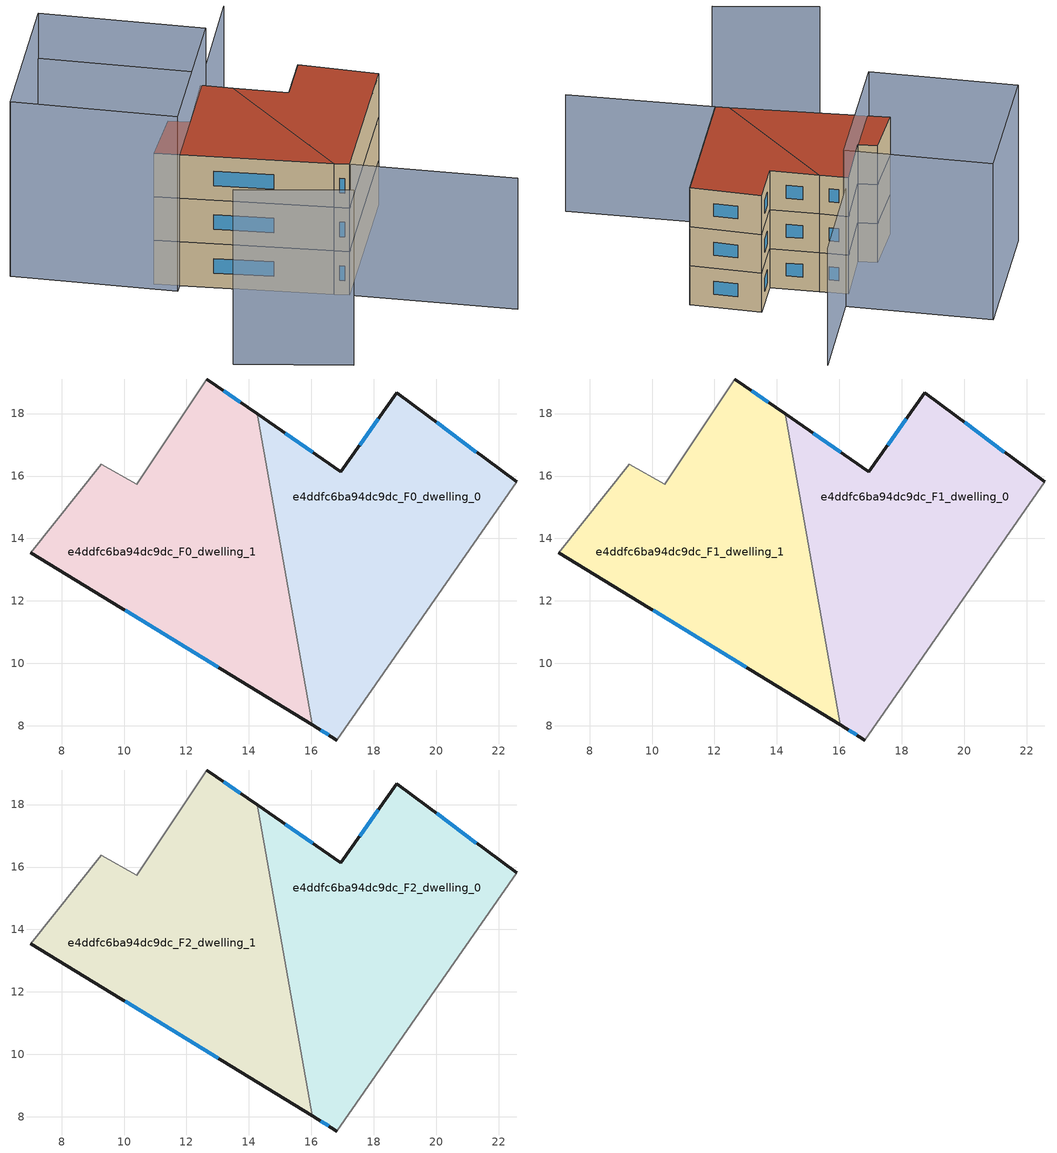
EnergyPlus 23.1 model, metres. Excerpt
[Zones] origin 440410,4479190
e4ddfc6ba94dc9dc_F0_dwelling_0
 floor ground (EU_floor_Construction): 22.58,15.81 16.82,7.54 16.03,8.02 14.27,17.99 16.95,16.14 18.73,18.67 z0
 wall outside (EU_wall_Construction): 16.03,8.02 16.82,7.54 / 22.58,15.81 18.73,18.67 16.95,16.14 14.27,17.99 z0:3
 wall adiabatic (EU_wall_Construction): 16.82,7.54 22.58,15.81 z0:3
 wall to e4ddfc6ba94dc9dc_F0_dwelling_1 (EU_wall_Construction): 14.27,17.99 16.03,8.02 z0:3
 window (EU_Window_Construction): 16.3,7.86 16.56,7.7 / 16.05,16.76 15.16,17.37 / 18.14,17.83 17.54,16.99 / 21.29,16.77 20.02,17.72 z1:2
e4ddfc6ba94dc9dc_F0_dwelling_1
 floor ground (EU_floor_Construction): 14.27,17.99 16.03,8.02 7.02,13.55 9.27,16.38 10.4,15.73 12.65,19.11 z0
 wall outside (EU_wall_Construction): 7.02,13.55 16.03,8.02 / 14.27,17.99 12.65,19.11 z0:3
 wall adiabatic (EU_wall_Construction): 12.65,19.11 10.4,15.73 9.27,16.38 7.02,13.55 z0:3
 window (EU_Window_Construction): 10.03,11.7 13.02,9.87 / 13.72,18.37 13.19,18.74 z1:2
e4ddfc6ba94dc9dc_F1_dwelling_0
 floor to e4ddfc6ba94dc9dc_F0_dwelling_0 (EU_floor_Construction): 22.57,15.81 16.82,7.54 16.03,8.02 14.26,17.99 16.95,16.14 18.73,18.67 z3
 wall outside (EU_wall_Construction): 16.03,8.02 16.82,7.54 / 22.58,15.81 18.73,18.67 16.95,16.14 14.27,17.99 z3:6
 wall adiabatic (EU_wall_Construction): 16.82,7.54 22.58,15.81 z3:6
 wall to e4ddfc6ba94dc9dc_F1_dwelling_1 (EU_wall_Construction): 14.27,17.99 16.03,8.02 z3:6
 window (EU_Window_Construction): 16.3,7.86 16.56,7.7 / 16.05,16.76 15.16,17.37 / 18.14,17.83 17.54,16.99 / 21.29,16.77 20.02,17.72 z4:5
e4ddfc6ba94dc9dc_F1_dwelling_1
 floor to e4ddfc6ba94dc9dc_F0_dwelling_1 (EU_floor_Construction): 14.26,17.99 16.03,8.02 7.02,13.55 9.27,16.38 10.4,15.73 12.65,19.11 z3
 wall outside (EU_wall_Construction): 7.02,13.55 16.03,8.02 / 14.27,17.99 12.65,19.11 z3:6
 wall adiabatic (EU_wall_Construction): 12.65,19.11 10.4,15.73 9.27,16.38 7.02,13.55 z3:6
 window (EU_Window_Construction): 10.03,11.7 13.02,9.87 / 13.72,18.37 13.19,18.74 z4:5
e4ddfc6ba94dc9dc_F2_dwelling_0
 floor to e4ddfc6ba94dc9dc_F1_dwelling_0 (EU_floor_Construction): 22.57,15.81 16.82,7.54 16.03,8.02 14.26,17.99 16.95,16.14 18.73,18.67 z6
 wall outside (EU_wall_Construction): 16.03,8.02 16.82,7.54 / 22.58,15.81 18.73,18.67 16.95,16.14 14.27,17.99 z6:9
 wall adiabatic (EU_wall_Construction): 16.82,7.54 22.58,15.81 z6:9
 wall to e4ddfc6ba94dc9dc_F2_dwelling_1 (EU_wall_Construction): 14.27,17.99 16.03,8.02 z6:9
 window (EU_Window_Construction): 16.3,7.86 16.56,7.7 / 16.05,16.76 15.16,17.37 / 18.14,17.83 17.54,16.99 / 21.29,16.77 20.02,17.72 z7:8
 roof outside (EU_roof_Construction): 16.82,7.54 22.58,15.81 18.73,18.67 16.95,16.14 14.27,17.99 16.03,8.02 z9
e4ddfc6ba94dc9dc_F2_dwelling_1
 floor to e4ddfc6ba94dc9dc_F1_dwelling_1 (EU_floor_Construction): 14.26,17.99 16.03,8.02 7.02,13.55 9.27,16.38 10.4,15.73 12.65,19.11 z6
 wall outside (EU_wall_Construction): 7.02,13.55 16.03,8.02 / 14.27,17.99 12.65,19.11 z6:9
 wall adiabatic (EU_wall_Construction): 12.65,19.11 10.4,15.73 9.27,16.38 7.02,13.55 z6:9
 window (EU_Window_Construction): 10.03,11.7 13.02,9.87 / 13.72,18.37 13.19,18.74 z7:8
 roof outside (EU_roof_Construction): 16.03,8.02 14.27,17.99 12.65,19.11 10.4,15.73 9.27,16.38 7.02,13.55 z9
shading: 7.44,3.64 13.76,0.57 / -0.17,17.89 5.46,25.94 / 5.46,25.94 13.57,20.27 / 13.57,20.27 7.94,12.22 / 7.94,12.22 -0.17,17.89 z0:12; 25,1.99 16.82,7.54 / 17.59,26.35 13.42,20.28 / 13.42,20.28 5.37,25.8 z0:9
[Building]
EU S2 Campaign: North Axis=0; Terrain=City; Solar Distribution=FullExterior
[Site:Location]
Madrid: Latitude=40.5; Longitude=-3.5; Time Zone=1; Elevation=609
[SizingPeriod:WeatherFileDays]
AnnualSizingPeriod: Begin Month=1; Begin Day of Month=1; End Month=12; End Day of Month=31; Day of Week for Start Day=Monday; Use Weather File Daylight Saving Period=No; Use Weather File Rain and Snow Indicators=No
[MATERIAL]
EU_InternalMass_Material: Roughness=MediumRough; Thickness=0.1; Conductivity=1; Density=1800; Specific Heat=900; Thermal Absorptance=0.9; Solar Absorptance=0.7; Visible Absorptance=0.7
[MATERIAL:NOMASS] Roughness=MediumRough; Thermal Absorptance=0.9; Solar Absorptance=0.7; Visible Absorptance=0.7
Name | Thermal Resistance
EU_wall_NoMass | 0.459673
EU_roof_NoMass | 0.495815
EU_floor_NoMass | 0.788942
[WINDOWMATERIAL:SIMPLEGLAZINGSYSTEM]
EU_Window_SimpleGlazing: UFactor=4.26103; Solar Heat Gain Coefficient=0.85; Visible Transmittance=0.85
[CONSTRUCTION]
EU_wall_Construction: EU_wall_NoMass
EU_roof_Construction: EU_roof_NoMass
EU_floor_Construction: EU_floor_NoMass
EU_InternalMass_Construction: EU_InternalMass_Material
EU_Window_Construction: EU_Window_SimpleGlazing
[ZONE] Type=1; Multiplier=1; Ceiling Height=autocalculate; Floor Area=autocalculate; Part of Total Floor Area=Yes
Name | Volume
e4ddfc6ba94dc9dc_F0_dwelling_0; e4ddfc6ba94dc9dc_F1_dwelling_0; e4ddfc6ba94dc9dc_F2_dwelling_0 | 140.353
e4ddfc6ba94dc9dc_F0_dwelling_1; e4ddfc6ba94dc9dc_F1_dwelling_1; e4ddfc6ba94dc9dc_F2_dwelling_1 | 140.349
[INTERNALMASS] Construction=EU_InternalMass_Construction
Name | Zone or ZoneList | Surface Area
e4ddfc6ba94dc9dc_F0_dwelling_0_EU_InternalMass | e4ddfc6ba94dc9dc_F0_dwelling_0 | 46.7842
e4ddfc6ba94dc9dc_F0_dwelling_1_EU_InternalMass | e4ddfc6ba94dc9dc_F0_dwelling_1 | 46.7829
e4ddfc6ba94dc9dc_F1_dwelling_0_EU_InternalMass | e4ddfc6ba94dc9dc_F1_dwelling_0 | 46.7842
e4ddfc6ba94dc9dc_F1_dwelling_1_EU_InternalMass | e4ddfc6ba94dc9dc_F1_dwelling_1 | 46.7829
e4ddfc6ba94dc9dc_F2_dwelling_0_EU_InternalMass | e4ddfc6ba94dc9dc_F2_dwelling_0 | 46.7842
e4ddfc6ba94dc9dc_F2_dwelling_1_EU_InternalMass | e4ddfc6ba94dc9dc_F2_dwelling_1 | 46.7829
[OTHEREQUIPMENT] Fuel Type=Electricity; Design Level Calculation Method=Watts/Area; Power per Zone Floor Area=1; Fraction Latent=0; Fraction Radiant=0; Fraction Lost=0; Carbon Dioxide Generation Rate=0; EndUse Subcategory=EU_Step8_InternalGains
Name | Zone or ZoneList or Space or SpaceList | Schedule
EU_Step8_InternalGain_e4ddfc6ba94dc9dc_F0_dwelling_0_f000 | e4ddfc6ba94dc9dc_F0_dwelling_0 | EU_Step8_GainSchedule_e4ddfc6ba94dc9dc_F0_dwelling_0_f000
EU_Step8_InternalGain_e4ddfc6ba94dc9dc_F0_dwelling_1_f000 | e4ddfc6ba94dc9dc_F0_dwelling_1 | EU_Step8_GainSchedule_e4ddfc6ba94dc9dc_F0_dwelling_1_f000
EU_Step8_InternalGain_e4ddfc6ba94dc9dc_F1_dwelling_0_f000 | e4ddfc6ba94dc9dc_F1_dwelling_0 | EU_Step8_GainSchedule_e4ddfc6ba94dc9dc_F1_dwelling_0_f000
EU_Step8_InternalGain_e4ddfc6ba94dc9dc_F1_dwelling_1_f000 | e4ddfc6ba94dc9dc_F1_dwelling_1 | EU_Step8_GainSchedule_e4ddfc6ba94dc9dc_F1_dwelling_1_f000
EU_Step8_InternalGain_e4ddfc6ba94dc9dc_F2_dwelling_0_f000 | e4ddfc6ba94dc9dc_F2_dwelling_0 | EU_Step8_GainSchedule_e4ddfc6ba94dc9dc_F2_dwelling_0_f000
EU_Step8_InternalGain_e4ddfc6ba94dc9dc_F2_dwelling_1_f000 | e4ddfc6ba94dc9dc_F2_dwelling_1 | EU_Step8_GainSchedule_e4ddfc6ba94dc9dc_F2_dwelling_1_f000
[ZONEVENTILATION:DESIGNFLOWRATE] Schedule=EU_AlwaysOn; Design Flow Rate Calculation Method=AirChanges/Hour; Air Changes per Hour=0.719161; Ventilation Type=Natural; Fan Pressure Rise=0; Fan Total Efficiency=1; Constant Term Coefficient=1; Temperature Term Coefficient=0; Velocity Term Coefficient=0; Velocity Squared Term Coefficient=0; Minimum Indoor Temperature=-100; Maximum Indoor Temperature=100; Delta Temperature=-100; Minimum Outdoor Temperature=-100; Maximum Outdoor Temperature=100; Maximum Wind Speed=40
Name | Zone or ZoneList or Space or SpaceList
EU_ConstantAir_e4ddfc6ba94dc9dc_F0_dwelling_0 | e4ddfc6ba94dc9dc_F0_dwelling_0
EU_ConstantAir_e4ddfc6ba94dc9dc_F0_dwelling_1 | e4ddfc6ba94dc9dc_F0_dwelling_1
EU_ConstantAir_e4ddfc6ba94dc9dc_F1_dwelling_0 | e4ddfc6ba94dc9dc_F1_dwelling_0
EU_ConstantAir_e4ddfc6ba94dc9dc_F1_dwelling_1 | e4ddfc6ba94dc9dc_F1_dwelling_1
EU_ConstantAir_e4ddfc6ba94dc9dc_F2_dwelling_0 | e4ddfc6ba94dc9dc_F2_dwelling_0
EU_ConstantAir_e4ddfc6ba94dc9dc_F2_dwelling_1 | e4ddfc6ba94dc9dc_F2_dwelling_1
[HVACTEMPLATE:THERMOSTAT] Constant Heating Setpoint=20; Constant Cooling Setpoint=50
EU_HeatOnly_e4ddfc6ba94dc9dc_F0_dwelling_0; EU_HeatOnly_e4ddfc6ba94dc9dc_F0_dwelling_1; EU_HeatOnly_e4ddfc6ba94dc9dc_F1_dwelling_0; EU_HeatOnly_e4ddfc6ba94dc9dc_F1_dwelling_1; EU_HeatOnly_e4ddfc6ba94dc9dc_F2_dwelling_0; EU_HeatOnly_e4ddfc6ba94dc9dc_F2_dwelling_1
[HVACTEMPLATE:ZONE:IDEALLOADSAIRSYSTEM] System Availability Schedule=EU_AlwaysOn; Maximum Heating Supply Air Temperature=50; Minimum Cooling Supply Air Temperature=13; Maximum Heating Supply Air Humidity Ratio=0.0156; Minimum Cooling Supply Air Humidity Ratio=0.0077; Heating Limit=NoLimit; Cooling Limit=NoLimit; Heating Availability Schedule=EU_AlwaysOn; Cooling Availability Schedule=EU_CoolingOff; Dehumidification Control Type=ConstantSensibleHeatRatio; Cooling Sensible Heat Ratio=0.7; Dehumidification Setpoint=60; Humidification Control Type=None; Humidification Setpoint=30; Outdoor Air Method=None; Outdoor Air Flow Rate per Person=0.00944; Outdoor Air Flow Rate per Zone Floor Area=0; Outdoor Air Flow Rate per Zone=0; Demand Controlled Ventilation Type=None; Outdoor Air Economizer Type=NoEconomizer; Heat Recovery Type=None; Sensible Heat Recovery Effectiveness=0.7; Latent Heat Recovery Effectiveness=0.65
Name | Template Thermostat
e4ddfc6ba94dc9dc_F0_dwelling_0 | EU_HeatOnly_e4ddfc6ba94dc9dc_F0_dwelling_0
e4ddfc6ba94dc9dc_F0_dwelling_1 | EU_HeatOnly_e4ddfc6ba94dc9dc_F0_dwelling_1
e4ddfc6ba94dc9dc_F1_dwelling_0 | EU_HeatOnly_e4ddfc6ba94dc9dc_F1_dwelling_0
e4ddfc6ba94dc9dc_F1_dwelling_1 | EU_HeatOnly_e4ddfc6ba94dc9dc_F1_dwelling_1
e4ddfc6ba94dc9dc_F2_dwelling_0 | EU_HeatOnly_e4ddfc6ba94dc9dc_F2_dwelling_0
e4ddfc6ba94dc9dc_F2_dwelling_1 | EU_HeatOnly_e4ddfc6ba94dc9dc_F2_dwelling_1
[SIZING:ZONE] Zone Cooling Design Supply Air Temperature Input Method=SupplyAirTemperature; Zone Cooling Design Supply Air Temperature=13; Zone Heating Design Supply Air Temperature Input Method=SupplyAirTemperature; Zone Heating Design Supply Air Temperature=50; Zone Cooling Design Supply Air Humidity Ratio=0.008; Zone Heating Design Supply Air Humidity Ratio=0.008; Cooling Design Air Flow Method=DesignDay; Cooling Design Air Flow Rate=0; Cooling Minimum Air Flow per Zone Floor Area=0.000762; Cooling Minimum Air Flow=0; Cooling Minimum Air Flow Fraction=0.2; Heating Design Air Flow Method=DesignDay; Heating Design Air Flow Rate=0; Heating Maximum Air Flow per Zone Floor Area=0.002032; Heating Maximum Air Flow=0.141576; Heating Maximum Air Flow Fraction=0.3; Account for Dedicated Outdoor Air System=No; Dedicated Outdoor Air System Control Strategy=NeutralSupplyAir; Dedicated Outdoor Air Low Setpoint Temperature for Design=autosize; Dedicated Outdoor Air High Setpoint Temperature for Design=autosize; Zone Load Sizing Method=Sensible Load Only No Latent Load; Zone Latent Cooling Design Supply Air Humidity Ratio Input Method=HumidityRatioDifference; Zone Cooling Design Supply Air Humidity Ratio Difference=0.005; Zone Latent Heating Design Supply Air Humidity Ratio Input Method=HumidityRatioDifference; Zone Humidification Design Supply Air Humidity Ratio Difference=0.005
e4ddfc6ba94dc9dc_F0_dwelling_0; e4ddfc6ba94dc9dc_F0_dwelling_1; e4ddfc6ba94dc9dc_F1_dwelling_0; e4ddfc6ba94dc9dc_F1_dwelling_1; e4ddfc6ba94dc9dc_F2_dwelling_0; e4ddfc6ba94dc9dc_F2_dwelling_1
[SCHEDULE:CONSTANT]
Name | Hourly Value
EU_AlwaysOn | 1
EU_CoolingOff | 0
[SCHEDULE:FILE] Column Number=1; Rows to Skip at Top=0; Number of Hours of Data=8760; Column Separator=Comma; Interpolate to Timestep=No; Minutes per Item=60; Adjust Schedule for Daylight Savings=Yes
Name | File
EU_Step8_GainSchedule_e4ddfc6ba94dc9dc_F0_dwelling_0_f000 | ../../schedules/e4ddfc6ba94dc9dc/e4ddfc6ba94dc9dc_F0_dwelling_0_f000_gain.csv
EU_Step8_GainSchedule_e4ddfc6ba94dc9dc_F0_dwelling_1_f000 | ../../schedules/e4ddfc6ba94dc9dc/e4ddfc6ba94dc9dc_F0_dwelling_1_f000_gain.csv
EU_Step8_GainSchedule_e4ddfc6ba94dc9dc_F1_dwelling_0_f000 | ../../schedules/e4ddfc6ba94dc9dc/e4ddfc6ba94dc9dc_F1_dwelling_0_f000_gain.csv
EU_Step8_GainSchedule_e4ddfc6ba94dc9dc_F1_dwelling_1_f000 | ../../schedules/e4ddfc6ba94dc9dc/e4ddfc6ba94dc9dc_F1_dwelling_1_f000_gain.csv
EU_Step8_GainSchedule_e4ddfc6ba94dc9dc_F2_dwelling_0_f000 | ../../schedules/e4ddfc6ba94dc9dc/e4ddfc6ba94dc9dc_F2_dwelling_0_f000_gain.csv
EU_Step8_GainSchedule_e4ddfc6ba94dc9dc_F2_dwelling_1_f000 | ../../schedules/e4ddfc6ba94dc9dc/e4ddfc6ba94dc9dc_F2_dwelling_1_f000_gain.csv
